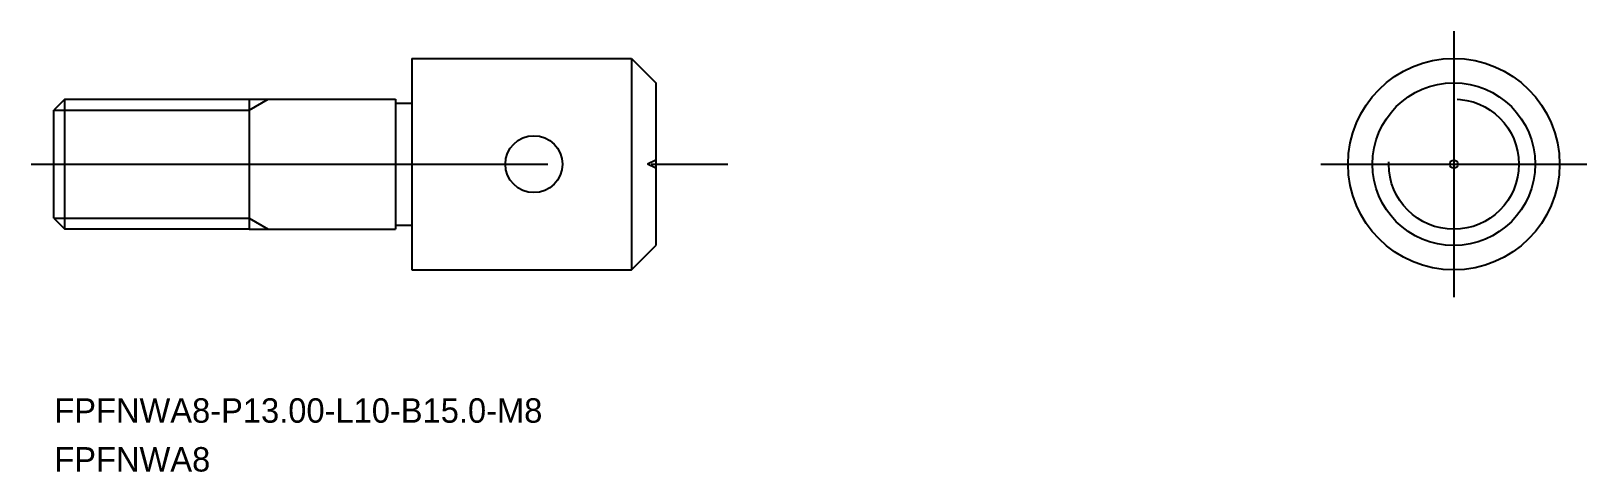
# Model space of a CAD drawing. Extents: x -1013.5 to -917.9, y -307.5 to -280.4.
import ezdxf

# ---------------------------------------------------------------- set-up
doc = ezdxf.new("R2010")
doc.units = 0
for name, pattern in [('CENTER', [50.8, 31.75, -6.35, 6.35, -6.35]), ('DASHED', [19.05, 12.7, -6.35]), ('PHANTOM', [63.5, 31.75, -6.35, 6.35, -6.35, 6.35, -6.35])]:
    doc.linetypes.add(name, pattern=pattern)
doc.layers.get('0').update_dxf_attribs({"linetype": 'CONTINUOUS'})
doc.layers.add('CENTER', color=1, linetype='CENTER')

msp = doc.modelspace()

# ---------------------------------------------------------------- linework, layer by layer
at = {"color": 7, "linetype": 'CONTINUOUS'}
for p, q in [((-990.113, -282.074), (-976.613, -282.074)), ((-976.613, -282.074), (-975.113, -283.574)), ((-975.113, -283.574), (-975.113, -293.574)), ((-1011.437, -284.574), (-1012.113, -285.251)), ((-1011.437, -292.574), (-1011.437, -284.574)), ((-1011.437, -284.574), (-1000.113, -284.574)), ((-1000.113, -284.574), (-1000.113, -292.574)), ((-1000.113, -284.574), (-991.113, -284.574)), ((-991.113, -284.574), (-991.113, -292.574)), ((-991.113, -284.824), (-990.113, -284.824)), ((-1012.113, -291.898), (-1012.113, -285.251)), ((-1012.113, -291.898), (-1011.437, -292.574)), ((-991.113, -292.324), (-990.113, -292.324)), ((-1000.113, -292.574), (-1011.437, -292.574)), ((-1000.113, -292.574), (-991.113, -292.574)), ((-976.613, -295.074), (-975.113, -293.574)), ((-990.113, -295.074), (-976.613, -295.074))]:
    msp.add_line(p, q, dxfattribs=at)
for p, q in [((-990.113, -282.074), (-990.113, -295.074)), ((-976.613, -282.074), (-976.613, -295.074))]:
    msp.add_line(p, q)
at = {"color": 3, "linetype": 'CONTINUOUS'}
for p, q in [((-1000.113, -285.251), (-998.942, -284.574)), ((-1012.113, -285.251), (-1000.113, -285.251)), ((-1012.113, -291.898), (-1000.113, -291.898)), ((-1000.113, -291.898), (-998.942, -292.574))]:
    msp.add_line(p, q, dxfattribs=at)
at = {"color": 3, "linetype": 'PHANTOM'}
for p in [(-975.113, -288.324), (-975.113, -288.824)]:
    msp.add_line(p, (-975.631, -288.574), dxfattribs=at)
for centre, radius in [((-926.094, -288.574), 6.5), ((-982.613, -288.574), 1.75), ((-926.094, -288.574), 0.25)]:
    msp.add_circle(centre, radius)
at = {"linetype": 'CONTINUOUS'}
msp.add_circle((-926.094, -288.574), 5, dxfattribs=at)
at = {"color": 3, "linetype": 'DASHED'}
msp.add_circle((-926.094, -288.574), 4, dxfattribs=at)
at = {"layer": 'CENTER', "color": 1, "linetype": 'CENTER'}
for p, q in [((-926.094, -280.399), (-926.094, -296.749)), ((-1013.503, -288.574), (-970.707, -288.574)), ((-934.269, -288.574), (-917.919, -288.574))]:
    msp.add_line(p, q, dxfattribs=at)

# ---------------------------------------------------------------- texts
for s, p in [('FPFNWA8-P13.00-L10-B15.0-M8', (-1012.081, -304.457)), ('FPFNWA8', (-1012.081, -307.457))]:
    msp.add_text(s, height=1.5).set_placement(p)

doc.saveas('drawing.dxf')
